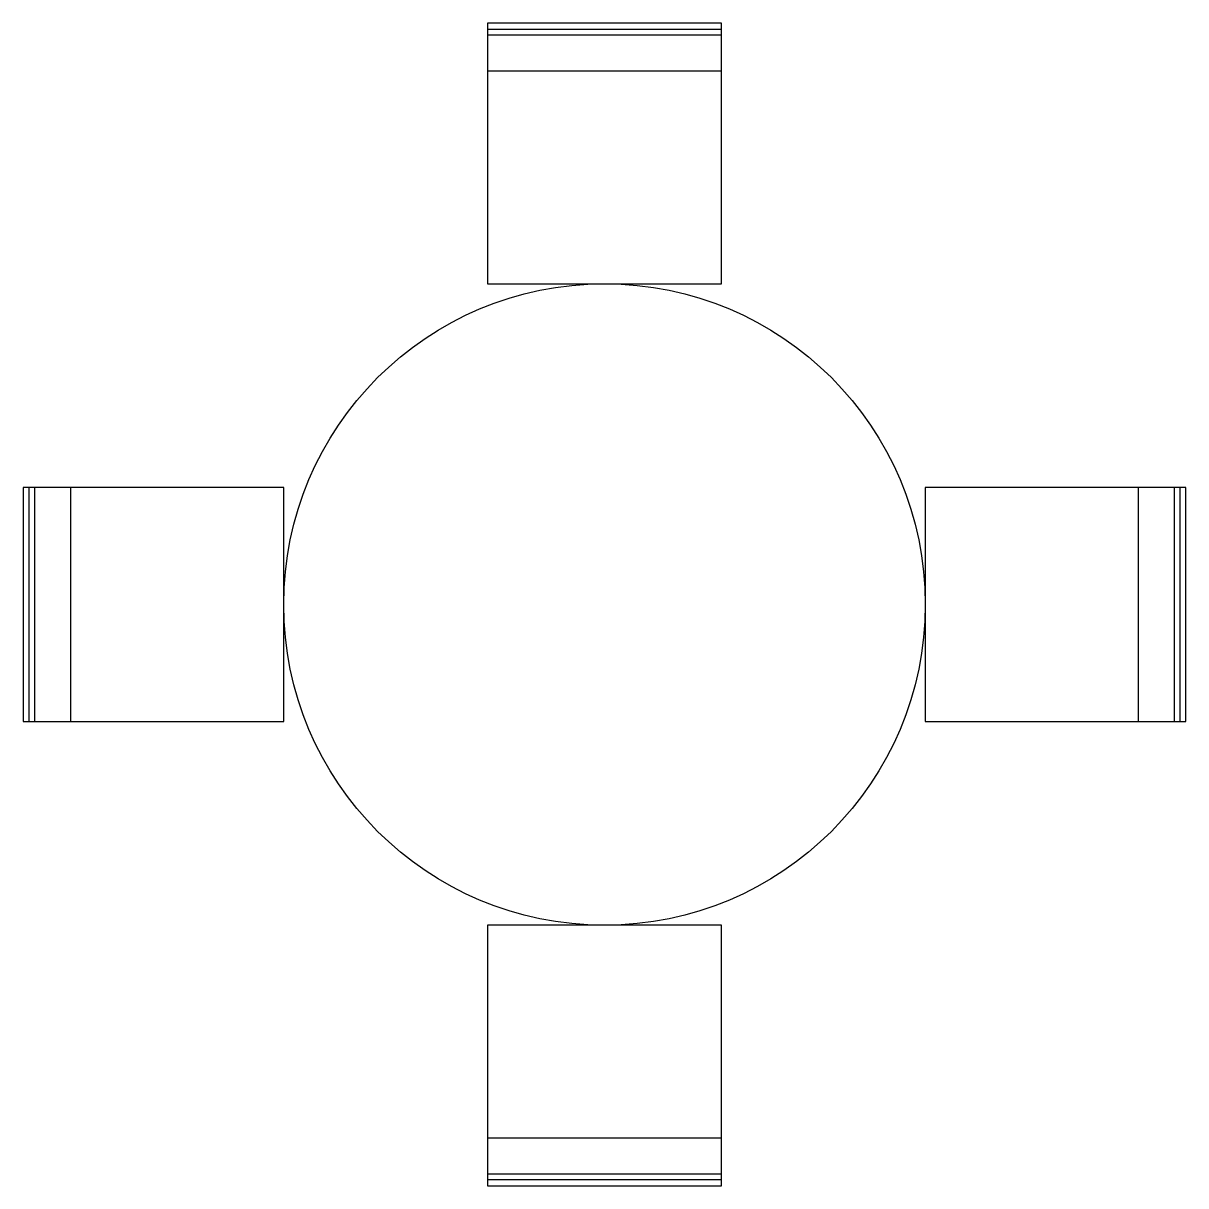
# Model space of a CAD drawing. Extents: x -100 to 100, y -100 to 100.
import ezdxf

# ---------------------------------------------------------------- set-up
doc = ezdxf.new("R2010")
doc.units = 0
doc.header["$LTSCALE"] = 25
doc.header["$MEASUREMENT"] = 0
doc.layers.get('0').update_dxf_attribs({"linetype": 'CONTINUOUS'})

msp = doc.modelspace()

# ---------------------------------------------------------------- linework, layer by layer
at = {"color": 0, "linetype": 'ByBlock'}
for p, q in [((-20.06, 98.65), (20.06, 98.65)), ((-20.06, 97.65), (20.06, 97.65)), ((-20.06, 91.49), (20.06, 91.49)), ((-98.65, -20.06), (-98.65, 20.06)), ((-97.65, -20.06), (-97.65, 20.06)), ((-91.49, -20.06), (-91.49, 20.06)), ((91.49, 20.06), (91.49, -20.06)), ((97.65, 20.06), (97.65, -20.06)), ((98.65, 20.06), (98.65, -20.06)), ((20.06, -91.49), (-20.06, -91.49)), ((20.06, -97.65), (-20.06, -97.65)), ((20.06, -98.65), (-20.06, -98.65))]:
    msp.add_line(p, q, dxfattribs=at)
for points in [[(20.06, 55), (20.06, 99.65), (-20.06, 99.65), (-20.06, 55)], [(-55, 20.06), (-99.65, 20.06), (-99.65, -20.06), (-55, -20.06)], [(55, -20.06), (99.65, -20.06), (99.65, 20.06), (55, 20.06)], [(-20.06, -55), (-20.06, -99.65), (20.06, -99.65), (20.06, -55)]]:
    msp.add_lwpolyline(points, close=True, dxfattribs=at)
msp.add_circle((0, 0), 55, dxfattribs=at)

doc.saveas('drawing.dxf')
